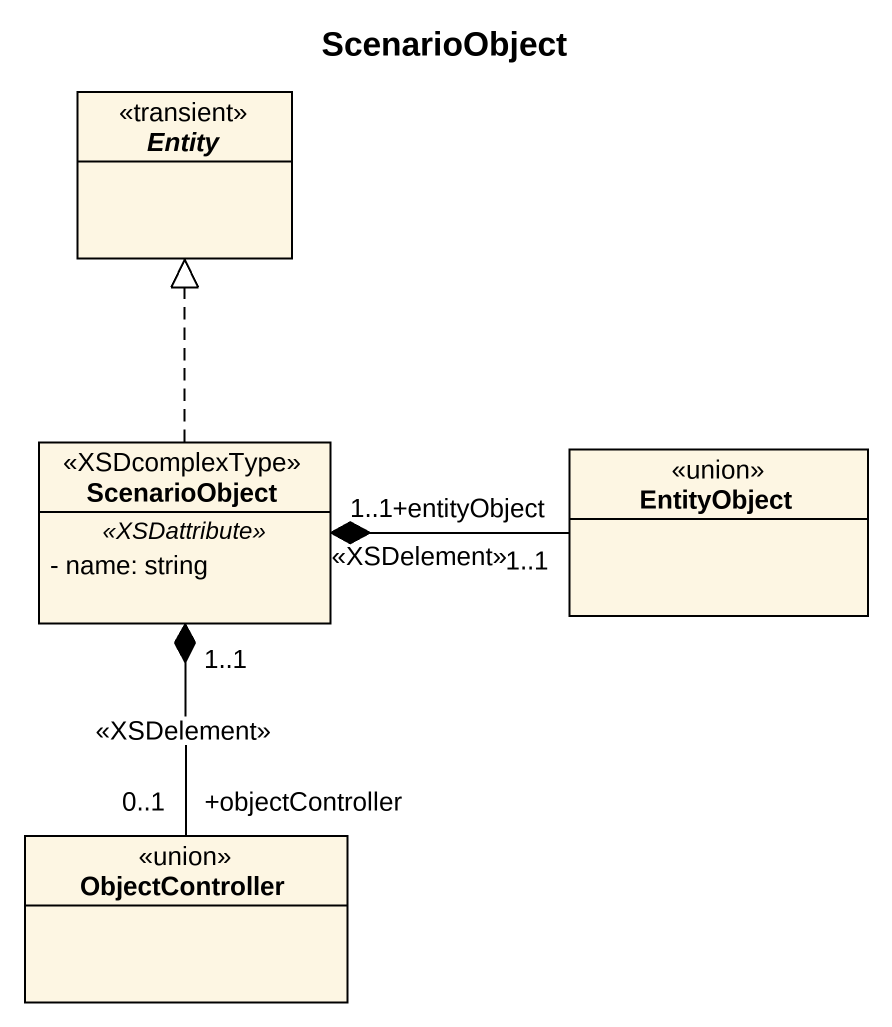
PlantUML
@startuml
title ScenarioObject
hide circle
hide empty members
skinparam classAttributeIconSize 0
interface "Entity" as Entity_ <<transient>>
class ScenarioObject <<XSDcomplexType>> {
  .. <<XSDattribute>> ..
  - name: string
}
class EntityObject <<union>>
class ObjectController <<union>>
ScenarioObject .up.|> Entity_
ScenarioObject "1..1" *-right- "+entityObject\n1..1" EntityObject : <<XSDelement>>
ScenarioObject "1..1" *-- "+objectController\n0..1" ObjectController : <<XSDelement>>
@enduml
